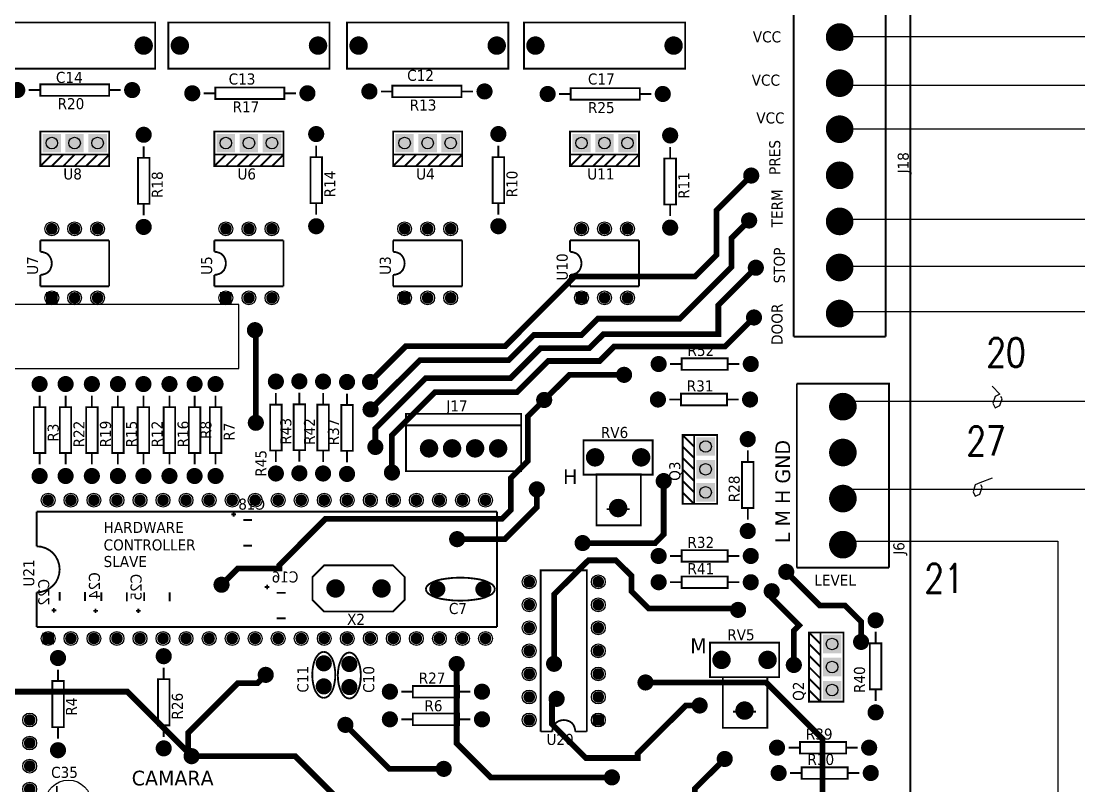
# Model space of a CAD drawing. Header units: millimetres. Extents: x 123.5 to 144.3, y 105.4 to 121.6.
# Drawn here: x 128.783 to 133.376, y 111.465 to 114.784 of the extents above; entities that cross this region are included whole.
import ezdxf
from ezdxf.enums import TextEntityAlignment as Align

# ---------------------------------------------------------------- set-up
doc = ezdxf.new("R2010")
doc.units = ezdxf.units.MM
for name, color, linetype in [('12632256', 7, 'Continuous'), ('DESC', 250, 'Continuous'), ('WIRES', 7, 'Continuous')]:
    doc.layers.add(name, color=color, linetype=linetype)
doc.layers.add('WIRENO', color=7, linetype='Continuous', true_color=0x000000)
doc.styles.get("Standard").update_dxf_attribs({"font": 'tahoma.ttf'})
doc.styles.add('WD', font='romans.shx')

# ---------------------------------------------------------------- blocks, each defined once
blk = doc.blocks.new('EPAD')
at = {"const_width": 0.5}
blk.add_lwpolyline([(-0.25, 0, 1), (0.25, 0, 1)], format="xyb", close=True, dxfattribs=at)
blk = doc.blocks.new('RPAD')
blk.add_trace([(-0.5, -0.5), (-0.5, 0.5), (0.5, -0.5), (0.5, 0.5)])
blk = doc.blocks.new('Tarjeta')
for points, const_width in [([(146.3184, 112.4867), (153.6204, 112.4867), (153.6204, 117.4267), (146.3184, 117.4267), (146.3184, 112.4867)], 0.008), ([(153.1134, 117.0447), (153.5134, 117.0447), (153.5134, 115.4447)], 0.008), ([(153.1134, 115.4447), (153.1134, 117.0447)], 0.008), ([(149.6424, 116.6077), (150.3414, 116.6077), (150.3414, 116.8077), (149.6424, 116.8077), (149.6424, 116.6077)], 0.008), ([(150.3984, 116.6077), (151.0984, 116.6077), (151.0984, 116.8077), (150.3984, 116.8077), (150.3984, 116.6077)], 0.008), ([(151.1744, 116.6077), (151.8744, 116.6077), (151.8744, 116.8077), (151.1744, 116.8077), (151.1744, 116.6077)], 0.008), ([(151.9424, 116.6077), (152.6424, 116.6077), (152.6424, 116.8077), (151.9424, 116.8077), (151.9424, 116.6077)], 0.008), ([(149.8424, 116.5147), (149.7924, 116.5147)], 0.008), ([(149.8424, 116.4897), (150.1414, 116.4897), (150.1414, 116.5397), (149.8424, 116.5397), (149.8424, 116.4897)], 0.008), ([(150.1914, 116.5147), (150.1414, 116.5147)], 0.008), ([(150.6024, 116.4757), (150.9024, 116.4757), (150.9024, 116.5257), (150.6024, 116.5257), (150.6024, 116.4757)], 0.008), ([(151.3714, 116.4837), (151.6714, 116.4837), (151.6714, 116.5337), (151.3714, 116.5337), (151.3714, 116.4837)], 0.008), ([(152.1454, 116.4727), (152.4454, 116.4727), (152.4454, 116.5227), (152.1454, 116.5227), (152.1454, 116.4727)], 0.008), ([(150.6024, 116.5007), (150.5524, 116.5007)], 0.008), ([(150.9524, 116.5007), (150.9024, 116.5007)], 0.008), ([(151.3714, 116.5087), (151.3214, 116.5087)], 0.008), ([(151.7214, 116.5087), (151.6714, 116.5087)], 0.008), ([(152.1454, 116.4977), (152.0954, 116.4977)], 0.008), ([(152.4954, 116.4977), (152.4454, 116.4977)], 0.008), ([(149.8424, 116.2347), (150.1414, 116.2347), (150.1414, 116.3347), (149.8424, 116.3347), (149.8424, 116.2347)], 0.008), ([(150.5984, 116.2347), (150.8984, 116.2347), (150.8984, 116.3347), (150.5984, 116.3347), (150.5984, 116.2347)], 0.008), ([(151.3744, 116.2347), (151.6744, 116.2347), (151.6744, 116.3347), (151.3744, 116.3347), (151.3744, 116.2347)], 0.008), ([(152.1424, 116.2347), (152.4424, 116.2347), (152.4424, 116.3347), (152.1424, 116.3347), (152.1424, 116.2347)], 0.008), ([(150.2914, 116.2707), (150.2914, 116.2207)], 0.008), ([(151.0404, 116.2737), (151.0404, 116.2237)], 0.008), ([(151.8314, 116.2737), (151.8314, 116.2237)], 0.008), ([(152.5774, 116.2677), (152.5774, 116.2177)], 0.008), ([(150.1414, 116.2347), (150.1414, 116.1847), (149.8424, 116.1847), (149.8424, 116.2347)], 0.008), ([(149.8924, 116.2347), (149.8424, 116.1847)], 0.008), ([(149.9424, 116.2347), (149.8924, 116.1847)], 0.008), ([(149.9914, 116.2347), (149.9424, 116.1847)], 0.008), ([(150.0414, 116.2347), (149.9914, 116.1847)], 0.008), ([(150.0914, 116.2347), (150.0414, 116.1847)], 0.008), ([(150.1414, 116.2347), (150.0914, 116.1847)], 0.008), ([(150.2664, 116.0207), (150.3164, 116.0207), (150.3164, 116.2207), (150.2664, 116.2207), (150.2664, 116.0207)], 0.008), ([(150.8984, 116.2347), (150.8984, 116.1847), (150.5984, 116.1847), (150.5984, 116.2347)], 0.008), ([(150.6484, 116.2347), (150.5984, 116.1847)], 0.008), ([(150.6984, 116.2347), (150.6484, 116.1847)], 0.008), ([(150.7484, 116.2347), (150.6984, 116.1847)], 0.008), ([(150.7984, 116.2347), (150.7484, 116.1847)], 0.008), ([(150.8484, 116.2347), (150.7984, 116.1847)], 0.008), ([(150.8984, 116.2347), (150.8484, 116.1847)], 0.008), ([(151.0154, 116.0237), (151.0654, 116.0237), (151.0654, 116.2237), (151.0154, 116.2237), (151.0154, 116.0237)], 0.008), ([(151.6744, 116.2347), (151.6744, 116.1847), (151.3744, 116.1847), (151.3744, 116.2347)], 0.008), ([(151.4244, 116.2347), (151.3744, 116.1847)], 0.008), ([(151.4744, 116.2347), (151.4244, 116.1847)], 0.008), ([(151.5244, 116.2347), (151.4744, 116.1847)], 0.008), ([(151.5744, 116.2347), (151.5244, 116.1847)], 0.008), ([(151.6244, 116.2347), (151.5744, 116.1847)], 0.008), ([(151.6744, 116.2347), (151.6244, 116.1847)], 0.008), ([(151.8064, 116.0237), (151.8564, 116.0237), (151.8564, 116.2237), (151.8064, 116.2237), (151.8064, 116.0237)], 0.008), ([(152.4424, 116.2347), (152.4424, 116.1847), (152.1424, 116.1847), (152.1424, 116.2347)], 0.008), ([(152.1924, 116.2347), (152.1424, 116.1847)], 0.008), ([(152.2424, 116.2347), (152.1924, 116.1847)], 0.008), ([(152.2924, 116.2347), (152.2424, 116.1847)], 0.008), ([(152.3424, 116.2347), (152.2924, 116.1847)], 0.008), ([(152.3924, 116.2347), (152.3424, 116.1847)], 0.008), ([(152.4424, 116.2347), (152.3924, 116.1847)], 0.008), ([(152.5524, 116.0177), (152.6024, 116.0177), (152.6024, 116.2177), (152.5524, 116.2177), (152.5524, 116.0177)], 0.008), ([(151.2744, 115.2477), (151.4304, 115.4037), (151.8614, 115.4037), (152.1624, 115.7057), (152.6854, 115.7057), (152.7784, 115.7987), (152.7784, 115.9927), (152.9294, 116.1437)], 0.025), ([(150.2914, 116.0207), (150.2914, 115.9707)], 0.008), ([(151.0404, 116.0237), (151.0404, 115.9737)], 0.008), ([(151.8314, 116.0237), (151.8314, 115.9737)], 0.008), ([(152.5774, 116.0177), (152.5774, 115.9677)], 0.008), ([(151.2764, 115.1287), (151.4914, 115.3427), (151.8764, 115.3427), (151.9854, 115.4517), (152.1924, 115.4517), (152.2634, 115.5227), (152.6194, 115.5227), (152.8434, 115.7467), (152.8434, 115.8717), (152.9204, 115.9487)], 0.025), ([(149.8424, 115.8127), (149.8424, 115.8627)], 0.008), ([(149.8424, 115.8627), (150.1414, 115.8627)], 0.008), ([(150.1414, 115.6627), (150.1414, 115.8627)], 0.008), ([(150.5984, 115.8127), (150.5984, 115.8627)], 0.008), ([(150.5984, 115.8627), (150.8984, 115.8627)], 0.008), ([(150.8984, 115.6627), (150.8984, 115.8627)], 0.008), ([(151.3744, 115.8127), (151.3744, 115.8627)], 0.008), ([(151.3744, 115.8627), (151.6744, 115.8627)], 0.008), ([(151.6744, 115.6627), (151.6744, 115.8627)], 0.008), ([(152.1424, 115.8127), (152.1424, 115.8627)], 0.008), ([(152.1424, 115.8627), (152.4424, 115.8627)], 0.008), ([(152.4424, 115.6627), (152.4424, 115.8627)], 0.008), ([(149.8924, 115.7627), (149.8914, 115.7727), (149.8884, 115.7827), (149.8844, 115.7907), (149.8784, 115.7987), (149.8714, 115.8047), (149.8624, 115.8087), (149.8524, 115.8117), (149.8424, 115.8127)], 0.008), ([(150.6484, 115.7627), (150.6474, 115.7727), (150.6444, 115.7827), (150.6404, 115.7907), (150.6344, 115.7987), (150.6274, 115.8047), (150.6184, 115.8087), (150.6084, 115.8117), (150.5984, 115.8127)], 0.008), ([(151.4244, 115.7627), (151.4234, 115.7727), (151.4204, 115.7827), (151.4164, 115.7907), (151.4104, 115.7987), (151.4034, 115.8047), (151.3944, 115.8087), (151.3844, 115.8117), (151.3744, 115.8127)], 0.008), ([(152.1924, 115.7627), (152.1914, 115.7727), (152.1884, 115.7827), (152.1844, 115.7907), (152.1784, 115.7987), (152.1714, 115.8047), (152.1624, 115.8087), (152.1524, 115.8117), (152.1424, 115.8127)], 0.008), ([(149.8924, 115.7627), (149.8914, 115.7527), (149.8884, 115.7427), (149.8844, 115.7337), (149.8784, 115.7267), (149.8714, 115.7207), (149.8624, 115.7167), (149.8524, 115.7137), (149.8424, 115.7127)], 0.008), ([(150.6484, 115.7627), (150.6474, 115.7527), (150.6444, 115.7427), (150.6404, 115.7337), (150.6344, 115.7267), (150.6274, 115.7207), (150.6184, 115.7167), (150.6084, 115.7137), (150.5984, 115.7127)], 0.008), ([(151.2974, 114.9657), (151.2974, 115.0457), (151.5164, 115.2647), (151.8844, 115.2647), (152.0144, 115.3947), (152.2264, 115.3947), (152.2884, 115.4557), (152.7864, 115.4557), (152.7864, 115.5807), (152.9494, 115.7437)], 0.025), ([(151.4244, 115.7627), (151.4234, 115.7527), (151.4204, 115.7427), (151.4164, 115.7337), (151.4104, 115.7267), (151.4034, 115.7207), (151.3944, 115.7167), (151.3844, 115.7137), (151.3744, 115.7127)], 0.008), ([(152.1924, 115.7627), (152.1914, 115.7527), (152.1884, 115.7427), (152.1844, 115.7337), (152.1784, 115.7267), (152.1714, 115.7207), (152.1624, 115.7167), (152.1524, 115.7137), (152.1424, 115.7127)], 0.008), ([(149.8424, 115.6627), (149.8424, 115.7127)], 0.008), ([(150.5984, 115.6627), (150.5984, 115.7127)], 0.008), ([(151.3744, 115.6627), (151.3744, 115.7127)], 0.008), ([(152.1424, 115.6627), (152.1424, 115.7127)], 0.008), ([(149.8424, 115.6627), (150.1414, 115.6627)], 0.008), ([(150.5984, 115.6627), (150.8984, 115.6627)], 0.008), ([(151.3744, 115.6627), (151.6744, 115.6627)], 0.008), ([(152.1424, 115.6627), (152.4424, 115.6627)], 0.008), ([(151.3694, 114.8547), (151.3694, 115.0167), (151.5564, 115.2037), (151.9124, 115.2037), (152.0474, 115.3387), (152.2714, 115.3387), (152.3344, 115.4017), (152.8154, 115.4017), (152.9414, 115.5277)], 0.025), ([(150.7784, 115.0707), (150.7784, 115.4687), (150.7744, 115.4727)], 0.025), ([(153.1134, 115.4447), (153.5134, 115.4447)], 0.008), ([(152.5774, 115.3257), (152.6274, 115.3257)], 0.008), ([(152.6274, 115.3007), (152.8274, 115.3007), (152.8274, 115.3507), (152.6274, 115.3507), (152.6274, 115.3007)], 0.008), ([(152.8274, 115.3257), (152.8774, 115.3257)], 0.008), ([(152.3774, 115.2787), (152.1404, 115.2787), (152.0304, 115.1697)], 0.025), ([(153.1274, 115.2407), (153.5274, 115.2407), (153.5274, 114.4417)], 0.008), ([(153.1274, 114.4417), (153.1274, 115.2407)], 0.008), ([(149.8394, 115.1887), (149.8394, 115.1387)], 0.008), ([(149.9524, 115.1887), (149.9524, 115.1387)], 0.008), ([(150.0664, 115.1887), (150.0664, 115.1387)], 0.008), ([(150.1794, 115.1887), (150.1794, 115.1387)], 0.008), ([(150.2904, 115.1887), (150.2904, 115.1387)], 0.008), ([(150.4034, 115.1887), (150.4034, 115.1387)], 0.008), ([(150.5124, 115.1387), (150.5124, 115.1887)], 0.008), ([(150.6034, 115.1387), (150.6034, 115.1887)], 0.008), ([(150.8654, 115.1497), (150.8654, 115.1997)], 0.008), ([(150.9674, 115.1507), (150.9674, 115.2007)], 0.008), ([(151.0704, 115.1497), (151.0704, 115.1997)], 0.008), ([(151.1744, 115.1477), (151.1744, 115.1977)], 0.008), ([(152.6244, 115.1467), (152.8244, 115.1467), (152.8244, 115.1967), (152.6244, 115.1967), (152.6244, 115.1467)], 0.008), ([(149.8144, 114.9397), (149.8644, 114.9397), (149.8644, 115.1387), (149.8144, 115.1387), (149.8144, 114.9397)], 0.008), ([(149.9274, 114.9397), (149.9764, 114.9397), (149.9764, 115.1387), (149.9274, 115.1387), (149.9274, 114.9397)], 0.008), ([(150.0414, 114.9397), (150.0914, 114.9397), (150.0914, 115.1387), (150.0414, 115.1387), (150.0414, 114.9397)], 0.008), ([(150.1544, 114.9397), (150.2044, 114.9397), (150.2044, 115.1387), (150.1544, 115.1387), (150.1544, 114.9397)], 0.008), ([(150.2654, 114.9397), (150.3154, 114.9397), (150.3154, 115.1387), (150.2654, 115.1387), (150.2654, 114.9397)], 0.008), ([(150.3784, 114.9397), (150.4284, 114.9397), (150.4284, 115.1387), (150.3784, 115.1387), (150.3784, 114.9397)], 0.008), ([(150.4874, 114.9397), (150.5374, 114.9397), (150.5374, 115.1387), (150.4874, 115.1387), (150.4874, 114.9397)], 0.008), ([(150.5784, 114.9397), (150.6284, 114.9397), (150.6284, 115.1387), (150.5784, 115.1387), (150.5784, 114.9397)], 0.008), ([(152.0304, 115.1697), (151.9594, 115.0987), (151.9594, 114.9047), (151.8854, 114.8307), (151.8854, 114.6917), (151.8474, 114.6537), (151.0804, 114.6537), (150.8804, 114.4527), (150.8804, 114.4387), (150.7004, 114.4387), (150.6294, 114.3677)], 0.025), ([(150.8404, 114.9507), (150.8904, 114.9507), (150.8904, 115.1497), (150.8404, 115.1497), (150.8404, 114.9507)], 0.008), ([(150.9424, 114.9517), (150.9924, 114.9517), (150.9924, 115.1507), (150.9424, 115.1507), (150.9424, 114.9517)], 0.008), ([(151.0454, 114.9507), (151.0954, 114.9507), (151.0954, 115.1497), (151.0454, 115.1497), (151.0454, 114.9507)], 0.008), ([(151.1494, 114.9487), (151.1994, 114.9487), (151.1994, 115.1477), (151.1494, 115.1477), (151.1494, 114.9487)], 0.008), ([(152.5744, 115.1717), (152.6244, 115.1717)], 0.008), ([(152.8244, 115.1717), (152.8744, 115.1717)], 0.008), ([(151.4304, 114.8607), (151.9304, 114.8607), (151.9304, 115.1097), (151.4304, 115.1097), (151.4304, 114.8607)], 0.008), ([(151.4304, 115.0597), (151.9304, 115.0597)], 0.008), ([(152.6814, 114.7187), (152.7814, 114.7187), (152.7814, 115.0177), (152.6814, 115.0177), (152.6814, 114.7187), (152.6314, 114.7187), (152.6314, 115.0177), (152.6814, 115.0177)], 0.008), ([(152.6814, 114.9677), (152.6314, 115.0177)], 0.008), ([(150.8654, 114.9007), (150.8654, 114.9507)], 0.008), ([(150.9674, 114.9017), (150.9674, 114.9517)], 0.008), ([(151.0704, 114.9007), (151.0704, 114.9507)], 0.008), ([(152.2014, 114.8457), (152.5014, 114.8457), (152.5014, 114.9947), (152.2014, 114.9947), (152.2014, 114.8457)], 0.008), ([(152.6814, 114.9187), (152.6314, 114.9677)], 0.008), ([(152.9144, 114.9007), (152.9144, 114.9507)], 0.008), ([(149.8394, 114.9397), (149.8394, 114.8897)], 0.008), ([(149.9524, 114.9397), (149.9524, 114.8897)], 0.008), ([(150.0664, 114.9397), (150.0664, 114.8897)], 0.008), ([(150.1794, 114.9397), (150.1794, 114.8897)], 0.008), ([(150.2904, 114.9397), (150.2904, 114.8897)], 0.008), ([(150.4034, 114.9397), (150.4034, 114.8897)], 0.008), ([(150.5124, 114.8897), (150.5124, 114.9397)], 0.008), ([(150.6034, 114.8897), (150.6034, 114.9397)], 0.008), ([(151.1744, 114.8987), (151.1744, 114.9487)], 0.008), ([(152.6814, 114.8687), (152.6314, 114.9187)], 0.008), ([(152.6814, 114.8187), (152.6314, 114.8687)], 0.008), ([(152.8894, 114.7007), (152.9394, 114.7007), (152.9394, 114.9007), (152.8894, 114.9007), (152.8894, 114.7007)], 0.008), ([(152.1974, 114.5487), (152.5124, 114.5487), (152.5494, 114.5867), (152.5494, 114.8177)], 0.025), ([(152.2574, 114.6257), (152.4504, 114.6257), (152.4504, 114.8467), (152.2574, 114.8467), (152.2574, 114.6257)], 0.008), ([(152.6814, 114.7687), (152.6314, 114.8187)], 0.008), ([(151.6524, 114.5657), (151.8594, 114.5657), (151.9984, 114.7047), (151.9984, 114.7817)], 0.025), ([(152.6814, 114.7187), (152.6314, 114.7687)], 0.008), ([(149.8264, 114.5347), (149.8264, 114.6847)], 0.008), ([(149.8264, 114.6847), (151.8254, 114.6847)], 0.008), ([(150.6924, 114.6737), (150.6724, 114.6737)], 0.008), ([(150.6824, 114.6637), (150.6824, 114.6837)], 0.008), ([(151.8254, 114.6847), (151.8254, 114.1847)], 0.008), ([(152.4014, 114.6957), (152.3014, 114.6957)], 0.008), ([(152.9144, 114.6507), (152.9144, 114.7007)], 0.008), ([(150.7624, 114.6487), (150.7244, 114.6487)], 0.008), ([(150.7624, 114.5377), (150.7234, 114.5377)], 0.008), ([(149.9264, 114.4347), (149.9244, 114.4547), (149.9184, 114.4737), (149.9094, 114.4907), (149.8974, 114.5057), (149.8824, 114.5177), (149.8654, 114.5267), (149.8464, 114.5327), (149.8264, 114.5347)], 0.008), ([(152.5774, 114.4927), (152.6274, 114.4927)], 0.008), ([(152.6274, 114.4677), (152.8274, 114.4677), (152.8274, 114.5177), (152.6274, 114.5177), (152.6274, 114.4677)], 0.008), ([(152.8274, 114.4927), (152.8774, 114.4927)], 0.008), ([(151.3744, 114.2517), (151.0744, 114.2517), (151.0244, 114.3017), (151.0244, 114.4017), (151.0744, 114.4517), (151.3744, 114.4517), (151.4244, 114.4017), (151.4244, 114.3017), (151.3744, 114.2517)], 0.008), ([(152.0734, 114.0247), (152.0734, 114.3257), (152.2224, 114.4737), (152.3414, 114.4737), (152.4094, 114.4067), (152.4094, 114.3397), (152.4844, 114.2647), (152.8664, 114.2647), (152.8724, 114.2587)], 0.025), ([(149.9264, 114.4347), (149.9244, 114.4137), (149.9184, 114.3947), (149.9094, 114.3777), (149.8974, 114.3637), (149.8824, 114.3517), (149.8654, 114.3427), (149.8464, 114.3367), (149.8264, 114.3347)], 0.008), ([(151.5164, 114.3487), (151.5194, 114.3587), (151.5284, 114.3687), (151.5414, 114.3767), (151.5594, 114.3847), (151.5814, 114.3907), (151.6074, 114.3947), (151.6354, 114.3977), (151.6664, 114.3987)], 0.008), ([(151.8164, 114.3487), (151.8134, 114.3587), (151.8054, 114.3687), (151.7914, 114.3767), (151.7734, 114.3847), (151.7514, 114.3907), (151.7254, 114.3947), (151.6974, 114.3977), (151.6664, 114.3987)], 0.008), ([(152.2154, 113.7307), (152.2154, 114.4307), (152.0154, 114.4307), (152.0154, 113.7307)], 0.008), ([(152.6274, 114.3537), (152.8274, 114.3537), (152.8274, 114.4037), (152.6274, 114.4037), (152.6274, 114.3537)], 0.008), ([(153.0814, 114.4237), (153.2274, 114.2777), (153.3364, 114.2777), (153.4064, 114.2077), (153.4064, 114.1197)], 0.025), ([(153.1274, 114.4417), (153.5274, 114.4417)], 0.008), ([(150.8374, 114.3577), (150.8174, 114.3577)], 0.008), ([(150.8274, 114.3477), (150.8274, 114.3677)], 0.008), ([(152.5774, 114.3787), (152.6274, 114.3787)], 0.008), ([(152.8274, 114.3787), (152.8774, 114.3787)], 0.008), ([(149.8264, 114.1847), (149.8264, 114.3347)], 0.008), ([(149.9264, 114.3367), (149.9264, 114.2987)], 0.008), ([(150.0364, 114.3367), (150.0364, 114.2977)], 0.008), ([(150.1074, 114.3347), (150.1074, 114.2967)], 0.008), ([(150.2184, 114.3347), (150.2184, 114.2957)], 0.008), ([(150.2934, 114.3347), (150.2934, 114.2967)], 0.008), ([(150.4044, 114.3347), (150.4044, 114.2957)], 0.008), ([(150.9074, 114.3327), (150.8694, 114.3327)], 0.008), ([(151.5164, 114.3487), (151.5194, 114.3387), (151.5284, 114.3287), (151.5414, 114.3207), (151.5594, 114.3127), (151.5814, 114.3067), (151.6074, 114.3027), (151.6354, 114.2997), (151.6664, 114.2987)], 0.008), ([(151.8164, 114.3487), (151.8134, 114.3387), (151.8054, 114.3287), (151.7914, 114.3207), (151.7734, 114.3127), (151.7514, 114.3067), (151.7254, 114.3027), (151.6974, 114.2997), (151.6664, 114.2987)], 0.008), ([(153.0184, 114.3397), (153.0184, 114.3107), (153.1374, 114.1917), (153.1144, 114.1687), (153.1144, 114.0197)], 0.025), ([(149.9014, 114.2667), (149.9014, 114.2467)], 0.008), ([(150.0824, 114.2647), (150.0824, 114.2447)], 0.008), ([(150.2684, 114.2647), (150.2684, 114.2447)], 0.008), ([(149.9114, 114.2567), (149.8914, 114.2567)], 0.008), ([(150.0924, 114.2547), (150.0724, 114.2547)], 0.008), ([(150.2784, 114.2547), (150.2584, 114.2547)], 0.008), ([(150.9074, 114.2217), (150.8684, 114.2217)], 0.008), ([(149.8264, 114.1847), (151.8254, 114.1847)], 0.008), ([(153.2304, 113.8607), (153.3304, 113.8607), (153.3304, 114.1607), (153.2304, 114.1607), (153.2304, 113.8607), (153.1804, 113.8607), (153.1804, 114.1607), (153.2304, 114.1607)], 0.008), ([(153.2304, 114.1107), (153.1804, 114.1607)], 0.008), ([(153.4694, 114.1137), (153.4694, 114.1637)], 0.008), ([(151.0734, 114.0767), (151.0634, 114.0747), (151.0534, 114.0687), (151.0454, 114.0597), (151.0374, 114.0477), (151.0314, 114.0327), (151.0274, 114.0157), (151.0244, 113.9967), (151.0234, 113.9767)], 0.008), ([(151.0734, 114.0767), (151.0834, 114.0747), (151.0934, 114.0687), (151.1014, 114.0597), (151.1094, 114.0477), (151.1154, 114.0327), (151.1194, 114.0157), (151.1224, 113.9967), (151.1234, 113.9767)], 0.008), ([(152.7504, 113.9667), (153.0504, 113.9667), (153.0504, 114.1167), (152.7504, 114.1167), (152.7504, 113.9667)], 0.008), ([(153.2304, 114.0607), (153.1804, 114.1107)], 0.008), ([(153.4444, 113.9137), (153.4944, 113.9137), (153.4944, 114.1137), (153.4444, 114.1137), (153.4444, 113.9137)], 0.008), ([(151.1844, 114.0737), (151.1744, 114.0717), (151.1644, 114.0657), (151.1564, 114.0567), (151.1494, 114.0447), (151.1434, 114.0297), (151.1384, 114.0127), (151.1354, 113.9937), (151.1344, 113.9737)], 0.008), ([(151.1844, 114.0737), (151.1944, 114.0717), (151.2044, 114.0657), (151.2124, 114.0567), (151.2194, 114.0447), (151.2254, 114.0297), (151.2304, 114.0127), (151.2334, 113.9937), (151.2344, 113.9737)], 0.008), ([(151.6504, 114.0237), (151.6504, 113.6797), (151.7984, 113.5317), (152.3244, 113.5317)], 0.025), ([(153.2304, 114.0107), (153.1804, 114.0607)], 0.008), ([(149.9194, 113.9997), (149.9194, 113.9497)], 0.008), ([(150.3784, 114.0077), (150.3784, 113.9577)], 0.008), ([(150.4844, 113.6397), (150.4844, 113.7247), (150.7004, 113.9407), (150.7854, 113.9407), (150.8214, 113.9767)], 0.025), ([(153.2304, 113.9607), (153.1804, 114.0107)], 0.008), ([(149.8944, 113.7497), (149.9444, 113.7497), (149.9444, 113.9497), (149.8944, 113.9497), (149.8944, 113.7497)], 0.008), ([(150.3534, 113.7577), (150.4034, 113.7577), (150.4034, 113.9577), (150.3534, 113.9577), (150.3534, 113.7577)], 0.008), ([(151.0734, 113.8767), (151.0634, 113.8787), (151.0534, 113.8847), (151.0454, 113.8937), (151.0374, 113.9057), (151.0314, 113.9207), (151.0274, 113.9377), (151.0244, 113.9567), (151.0234, 113.9767)], 0.008), ([(151.0734, 113.8767), (151.0834, 113.8787), (151.0934, 113.8847), (151.1014, 113.8937), (151.1094, 113.9057), (151.1154, 113.9207), (151.1194, 113.9377), (151.1224, 113.9567), (151.1234, 113.9767)], 0.008), ([(151.1844, 113.8737), (151.1744, 113.8757), (151.1644, 113.8817), (151.1564, 113.8907), (151.1494, 113.9027), (151.1434, 113.9177), (151.1384, 113.9347), (151.1354, 113.9537), (151.1344, 113.9737)], 0.008), ([(151.1844, 113.8737), (151.1944, 113.8757), (151.2044, 113.8817), (151.2124, 113.8907), (151.2194, 113.9027), (151.2254, 113.9177), (151.2304, 113.9347), (151.2334, 113.9537), (151.2344, 113.9737)], 0.008), ([(152.4704, 113.9437), (152.9944, 113.9437), (153.1174, 113.8207), (153.2394, 113.6987), (153.2394, 113.4597)], 0.025), ([(152.8064, 113.7467), (152.9994, 113.7467), (152.9994, 113.9667), (152.8064, 113.9667), (152.8064, 113.7467)], 0.008), ([(153.2304, 113.9107), (153.1804, 113.9607)], 0.008), ([(148.9934, 113.5127), (149.3274, 113.5127), (149.3924, 113.5777), (149.3924, 113.7687), (149.5274, 113.9037), (150.2204, 113.9037), (150.4844, 113.6397), (150.4994, 113.6237)], 0.025), ([(151.4104, 113.9037), (151.4604, 113.9037)], 0.008), ([(151.4604, 113.8787), (151.6604, 113.8787), (151.6604, 113.9287), (151.4604, 113.9287), (151.4604, 113.8787)], 0.008), ([(151.6604, 113.9037), (151.7104, 113.9037)], 0.008), ([(153.2304, 113.8607), (153.1804, 113.9107)], 0.008), ([(153.4694, 113.8637), (153.4694, 113.9137)], 0.008), ([(152.7054, 113.8437), (152.6454, 113.8437), (152.4364, 113.6357), (152.4364, 113.6157), (152.2114, 113.6157), (152.0644, 113.7627), (152.0644, 113.8527), (152.0844, 113.8727)], 0.025), ([(151.4604, 113.7587), (151.6604, 113.7587), (151.6604, 113.8087), (151.4604, 113.8087), (151.4604, 113.7587)], 0.008), ([(152.9504, 113.8167), (152.8504, 113.8167)], 0.008), ([(150.3784, 113.7577), (150.3784, 113.7077)], 0.008), ([(151.5944, 113.5687), (151.3584, 113.5687), (151.1674, 113.7597)], 0.025), ([(151.4104, 113.7837), (151.4604, 113.7837)], 0.008), ([(151.6604, 113.7837), (151.7104, 113.7837)], 0.008), ([(152.1154, 113.7807), (152.1054, 113.7797), (152.0954, 113.7767), (152.0874, 113.7727), (152.0794, 113.7667), (152.0734, 113.7597), (152.0694, 113.7507), (152.0664, 113.7407), (152.0654, 113.7307)], 0.008), ([(152.1154, 113.7807), (152.1254, 113.7797), (152.1354, 113.7767), (152.1444, 113.7727), (152.1514, 113.7667), (152.1574, 113.7597), (152.1614, 113.7507), (152.1644, 113.7407), (152.1654, 113.7307)], 0.008), ([(149.9194, 113.7497), (149.9194, 113.6997)], 0.008), ([(152.0654, 113.7307), (152.0154, 113.7307)], 0.008), ([(152.2154, 113.7307), (152.1654, 113.7307)], 0.008), ([(153.1414, 113.6357), (153.3414, 113.6357), (153.3414, 113.6857), (153.1414, 113.6857), (153.1414, 113.6357)], 0.008), ([(150.4994, 113.6237), (150.9494, 113.6237), (151.1814, 113.3917)], 0.025), ([(152.6844, 113.4057), (152.6844, 113.4827), (152.8144, 113.6117)], 0.025), ([(153.0914, 113.6607), (153.1414, 113.6607)], 0.008), ([(153.3414, 113.6607), (153.3914, 113.6607)], 0.008), ([(153.1484, 113.5257), (153.3484, 113.5257), (153.3484, 113.5757), (153.1484, 113.5757), (153.1484, 113.5257)], 0.008), ([(153.0984, 113.5507), (153.1484, 113.5507)], 0.008), ([(153.3484, 113.5507), (153.3984, 113.5507)], 0.008), ([(149.9144, 113.4947), (149.9144, 113.4447)], 0.008)]:
    blk.add_lwpolyline(points, dxfattribs=dict(const_width=const_width))
blk.add_lwpolyline([(149.1494, 115.3057), (150.7044, 115.3057), (150.7044, 115.5837), (149.1494, 115.5837), (149.1494, 115.3057)])
for centre, radius in [((153.3134, 116.7447), 0.03), ((150.2914, 116.7077), 0.025), ((150.4484, 116.7077), 0.025), ((151.0484, 116.7077), 0.025), ((151.2244, 116.7077), 0.025), ((151.8244, 116.7077), 0.025), ((151.9924, 116.7077), 0.025), ((152.5924, 116.7077), 0.025), ((153.3134, 116.5447), 0.03), ((149.7424, 116.5147), 0.025), ((150.2414, 116.5147), 0.025), ((150.5024, 116.5007), 0.025), ((151.0024, 116.5007), 0.025), ((151.2714, 116.5087), 0.025), ((151.7714, 116.5087), 0.025), ((152.0454, 116.4977), 0.025), ((152.5454, 116.4977), 0.025), ((150.2914, 116.3207), 0.025), ((151.0404, 116.3237), 0.025), ((151.8314, 116.3237), 0.025), ((152.5774, 116.3177), 0.025), ((153.3134, 116.3447), 0.03), ((149.8924, 116.2847), 0.025), ((149.9914, 116.2847), 0.025), ((150.0914, 116.2847), 0.025), ((150.6484, 116.2847), 0.025), ((150.7484, 116.2847), 0.025), ((150.8484, 116.2847), 0.025), ((151.4244, 116.2847), 0.025), ((151.5244, 116.2847), 0.025), ((151.6244, 116.2847), 0.025), ((152.1924, 116.2847), 0.025), ((152.2924, 116.2847), 0.025), ((152.3924, 116.2847), 0.025), ((152.9294, 116.1437), 0.025), ((153.3134, 116.1447), 0.03), ((152.9204, 115.9487), 0.025), ((153.3134, 115.9447), 0.03), ((149.8924, 115.9127), 0.03), ((149.9914, 115.9127), 0.03), ((150.0914, 115.9127), 0.03), ((150.2914, 115.9207), 0.025), ((150.6484, 115.9127), 0.03), ((150.7484, 115.9127), 0.03), ((150.8484, 115.9127), 0.03), ((151.0404, 115.9237), 0.025), ((151.4244, 115.9127), 0.03), ((151.5244, 115.9127), 0.03), ((151.6244, 115.9127), 0.03), ((151.8314, 115.9237), 0.025), ((152.1924, 115.9127), 0.03), ((152.2924, 115.9127), 0.03), ((152.3924, 115.9127), 0.03), ((152.5774, 115.9177), 0.025), ((152.9494, 115.7437), 0.025), ((153.3134, 115.7447), 0.03), ((149.8924, 115.6127), 0.03), ((149.9914, 115.6127), 0.03), ((150.0914, 115.6127), 0.03), ((150.6484, 115.6127), 0.03), ((150.7484, 115.6127), 0.03), ((150.8484, 115.6127), 0.03), ((151.4244, 115.6127), 0.03), ((151.5244, 115.6127), 0.03), ((151.6244, 115.6127), 0.03), ((152.1924, 115.6127), 0.03), ((152.2924, 115.6127), 0.03), ((152.3924, 115.6127), 0.03), ((152.9414, 115.5277), 0.025), ((153.3134, 115.5447), 0.03), ((150.7744, 115.4727), 0.025), ((152.5274, 115.3257), 0.025), ((152.9274, 115.3257), 0.025), ((150.8654, 115.2497), 0.025), ((150.9674, 115.2507), 0.025), ((151.0704, 115.2497), 0.025), ((152.3774, 115.2787), 0.025), ((149.8394, 115.2387), 0.025), ((149.9524, 115.2387), 0.025), ((150.0664, 115.2387), 0.025), ((150.1794, 115.2387), 0.025), ((150.2904, 115.2387), 0.025), ((150.4034, 115.2387), 0.025), ((150.5124, 115.2387), 0.025), ((150.6034, 115.2387), 0.025), ((151.1744, 115.2477), 0.025), ((151.2744, 115.2477), 0.025), ((152.0304, 115.1697), 0.025), ((152.5244, 115.1717), 0.025), ((152.9244, 115.1717), 0.025), ((151.2764, 115.1287), 0.025), ((153.3274, 115.1407), 0.03), ((150.7784, 115.0707), 0.025), ((152.9144, 114.9997), 0.025), ((151.2974, 114.9657), 0.025), ((151.5304, 114.9597), 0.01), ((151.6304, 114.9597), 0.01), ((151.7304, 114.9597), 0.01), ((151.8304, 114.9597), 0.01), ((152.7314, 114.9677), 0.025), ((153.3274, 114.9417), 0.03), ((152.2514, 114.9207), 0.025), ((152.4514, 114.9207), 0.025), ((149.8394, 114.8397), 0.025), ((149.9524, 114.8397), 0.025), ((150.0664, 114.8397), 0.025), ((150.1794, 114.8397), 0.025), ((150.2904, 114.8397), 0.025), ((150.4034, 114.8397), 0.025), ((150.5124, 114.8397), 0.025), ((150.6034, 114.8397), 0.025), ((150.8654, 114.8507), 0.025), ((150.9674, 114.8517), 0.025), ((151.0704, 114.8507), 0.025), ((151.1744, 114.8487), 0.025), ((151.3694, 114.8547), 0.025), ((152.7314, 114.8687), 0.025), ((152.5494, 114.8177), 0.025), ((151.9984, 114.7817), 0.025), ((152.7314, 114.7687), 0.025), ((153.3274, 114.7417), 0.03), ((149.8764, 114.7347), 0.03), ((149.9754, 114.7347), 0.03), ((150.0754, 114.7347), 0.03), ((150.1754, 114.7347), 0.03), ((150.2754, 114.7347), 0.03), ((150.3754, 114.7347), 0.03), ((150.4754, 114.7347), 0.03), ((150.5754, 114.7347), 0.03), ((150.6754, 114.7347), 0.03), ((150.7754, 114.7347), 0.03), ((150.8754, 114.7347), 0.03), ((150.9754, 114.7347), 0.03), ((151.0754, 114.7347), 0.03), ((151.1754, 114.7347), 0.03), ((151.2754, 114.7347), 0.03), ((151.3754, 114.7347), 0.03), ((151.4754, 114.7347), 0.03), ((151.5754, 114.7347), 0.03), ((151.6754, 114.7347), 0.03), ((151.7754, 114.7347), 0.03), ((152.3514, 114.7007), 0.025), ((151.6524, 114.5657), 0.025), ((152.9144, 114.6007), 0.025), ((152.1974, 114.5487), 0.025), ((153.3274, 114.5417), 0.03), ((152.5274, 114.4927), 0.025), ((152.9274, 114.4927), 0.025), ((153.0814, 114.4237), 0.025), ((151.9654, 114.3807), 0.03), ((152.2654, 114.3807), 0.03), ((152.5274, 114.3787), 0.025), ((152.9274, 114.3787), 0.025), ((150.6294, 114.3677), 0.025), ((151.1244, 114.3517), 0.025), ((151.3244, 114.3517), 0.025), ((151.5664, 114.3487), 0.025), ((151.7664, 114.3487), 0.025), ((153.0184, 114.3397), 0.025), ((151.9654, 114.2807), 0.03), ((152.2654, 114.2807), 0.03), ((152.8724, 114.2587), 0.025), ((153.4694, 114.2137), 0.025), ((151.9654, 114.1807), 0.03), ((152.2654, 114.1807), 0.03), ((149.8764, 114.1347), 0.03), ((149.9754, 114.1347), 0.03), ((150.0754, 114.1347), 0.03), ((150.1754, 114.1347), 0.03), ((150.2754, 114.1347), 0.03), ((150.3754, 114.1347), 0.03), ((150.4754, 114.1347), 0.03), ((150.5754, 114.1347), 0.03), ((150.6754, 114.1347), 0.03), ((150.7754, 114.1347), 0.03), ((150.8754, 114.1347), 0.03), ((150.9754, 114.1347), 0.03), ((151.0754, 114.1347), 0.03), ((151.1754, 114.1347), 0.03), ((151.2754, 114.1347), 0.03), ((151.3754, 114.1347), 0.03), ((151.4754, 114.1347), 0.03), ((151.5754, 114.1347), 0.03), ((151.6754, 114.1347), 0.03), ((151.7754, 114.1347), 0.03), ((153.2804, 114.1107), 0.025), ((153.4064, 114.1197), 0.025), ((150.3784, 114.0577), 0.025), ((151.9654, 114.0807), 0.03), ((152.2654, 114.0807), 0.03), ((149.9194, 114.0497), 0.025), ((151.0734, 114.0267), 0.025), ((151.1844, 114.0237), 0.025), ((151.6504, 114.0237), 0.025), ((152.0734, 114.0247), 0.025), ((152.8004, 114.0417), 0.025), ((153.0004, 114.0417), 0.025), ((153.1144, 114.0197), 0.025), ((153.2804, 114.0107), 0.025), ((150.8214, 113.9767), 0.025), ((151.9654, 113.9807), 0.03), ((152.2654, 113.9807), 0.03), ((151.0734, 113.9267), 0.025), ((151.1844, 113.9237), 0.025), ((152.4704, 113.9437), 0.025), ((151.3604, 113.9037), 0.025), ((151.7604, 113.9037), 0.025), ((151.9654, 113.8807), 0.03), ((152.0844, 113.8727), 0.025), ((152.2654, 113.8807), 0.03), ((153.2804, 113.9107), 0.025), ((152.7054, 113.8437), 0.025), ((149.7964, 113.7807), 0.03), ((151.3604, 113.7837), 0.025), ((151.7604, 113.7837), 0.025), ((151.9654, 113.7807), 0.03), ((152.2654, 113.7807), 0.03), ((152.9004, 113.8217), 0.025), ((153.4694, 113.8137), 0.025), ((151.1674, 113.7597), 0.025), ((149.7964, 113.6807), 0.03), ((149.9194, 113.6497), 0.025), ((150.3784, 113.6577), 0.025), ((153.0414, 113.6607), 0.025), ((153.4414, 113.6607), 0.025), ((150.4994, 113.6237), 0.025), ((152.8144, 113.6117), 0.025), ((149.7964, 113.5807), 0.03), ((151.5944, 113.5687), 0.025), ((153.0484, 113.5507), 0.025), ((153.4484, 113.5507), 0.025), ((152.3244, 113.5317), 0.025), ((149.7964, 113.4807), 0.03)]:
    blk.add_circle(centre, radius)
at = {"layer": '12632256'}
blk.add_circle((149.9644, 113.4197), 0.1, dxfattribs=at)
for name, p, xscale, yscale in [('EPAD', (153.3134, 116.7447), 0.12, 0.12), ('EPAD', (150.2914, 116.7077), 0.08, 0.08), ('EPAD', (150.4484, 116.7077), 0.08, 0.08), ('EPAD', (151.0484, 116.7077), 0.08, 0.08), ('EPAD', (151.2244, 116.7077), 0.08, 0.08), ('EPAD', (151.8244, 116.7077), 0.08, 0.08), ('EPAD', (151.9924, 116.7077), 0.08, 0.08), ('EPAD', (152.5924, 116.7077), 0.08, 0.08), ('EPAD', (153.3134, 116.5447), 0.12, 0.12), ('EPAD', (149.7424, 116.5147), 0.07, 0.07), ('EPAD', (150.2414, 116.5147), 0.07, 0.07), ('EPAD', (150.5024, 116.5007), 0.07, 0.07), ('EPAD', (151.0024, 116.5007), 0.07, 0.07), ('EPAD', (151.2714, 116.5087), 0.07, 0.07), ('EPAD', (151.7714, 116.5087), 0.07, 0.07), ('EPAD', (152.0454, 116.4977), 0.07, 0.07), ('EPAD', (152.5454, 116.4977), 0.07, 0.07), ('EPAD', (153.3134, 116.3447), 0.12, 0.12), ('EPAD', (150.2914, 116.3207), 0.07, 0.07), ('EPAD', (151.0404, 116.3237), 0.07, 0.07), ('EPAD', (151.8314, 116.3237), 0.07, 0.07), ('EPAD', (152.5774, 116.3177), 0.07, 0.07), ('EPAD', (153.3134, 116.1447), 0.12, 0.12), ('EPAD', (152.9294, 116.1437), 0.07, 0.07), ('EPAD', (152.9204, 115.9487), 0.07, 0.07), ('EPAD', (153.3134, 115.9447), 0.12, 0.12), ('EPAD', (149.8924, 115.9127), 0.05, 0.05), ('EPAD', (149.9914, 115.9127), 0.05, 0.05), ('EPAD', (150.0914, 115.9127), 0.05, 0.05), ('EPAD', (150.2914, 115.9207), 0.07, 0.07), ('EPAD', (150.6484, 115.9127), 0.05, 0.05), ('EPAD', (150.7484, 115.9127), 0.05, 0.05), ('EPAD', (150.8484, 115.9127), 0.05, 0.05), ('EPAD', (151.0404, 115.9237), 0.07, 0.07), ('EPAD', (151.4244, 115.9127), 0.05, 0.05), ('EPAD', (151.5244, 115.9127), 0.05, 0.05), ('EPAD', (151.6244, 115.9127), 0.05, 0.05), ('EPAD', (151.8314, 115.9237), 0.07, 0.07), ('EPAD', (152.1924, 115.9127), 0.05, 0.05), ('EPAD', (152.2924, 115.9127), 0.05, 0.05), ('EPAD', (152.3924, 115.9127), 0.05, 0.05), ('EPAD', (152.5774, 115.9177), 0.07, 0.07), ('EPAD', (153.3134, 115.7447), 0.12, 0.12), ('EPAD', (152.9494, 115.7437), 0.07, 0.07), ('RPAD', (149.8924, 115.6127), 0.05, 0.05), ('EPAD', (149.9914, 115.6127), 0.05, 0.05), ('EPAD', (150.0914, 115.6127), 0.05, 0.05), ('RPAD', (150.6484, 115.6127), 0.05, 0.05), ('EPAD', (150.7484, 115.6127), 0.05, 0.05), ('EPAD', (150.8484, 115.6127), 0.05, 0.05), ('RPAD', (151.4244, 115.6127), 0.05, 0.05), ('EPAD', (151.5244, 115.6127), 0.05, 0.05), ('EPAD', (151.6244, 115.6127), 0.05, 0.05), ('RPAD', (152.1924, 115.6127), 0.05, 0.05), ('EPAD', (152.2924, 115.6127), 0.05, 0.05), ('EPAD', (152.3924, 115.6127), 0.05, 0.05), ('EPAD', (153.3134, 115.5447), 0.12, 0.12), ('EPAD', (152.9414, 115.5277), 0.07, 0.07), ('EPAD', (150.7744, 115.4727), 0.07, 0.07), ('EPAD', (152.5274, 115.3257), 0.07, 0.07), ('EPAD', (152.9274, 115.3257), 0.07, 0.07), ('EPAD', (150.8654, 115.2497), 0.07, 0.07), ('EPAD', (150.9674, 115.2507), 0.07, 0.07), ('EPAD', (151.0704, 115.2497), 0.07, 0.07), ('EPAD', (151.1744, 115.2477), 0.07, 0.07), ('EPAD', (151.2744, 115.2477), 0.07, 0.07), ('EPAD', (152.3774, 115.2787), 0.07, 0.07), ('EPAD', (149.8394, 115.2387), 0.07, 0.07), ('EPAD', (149.9524, 115.2387), 0.07, 0.07), ('EPAD', (150.0664, 115.2387), 0.07, 0.07), ('EPAD', (150.1794, 115.2387), 0.07, 0.07), ('EPAD', (150.2904, 115.2387), 0.07, 0.07), ('EPAD', (150.4034, 115.2387), 0.07, 0.07), ('EPAD', (150.5124, 115.2387), 0.07, 0.07), ('EPAD', (150.6034, 115.2387), 0.07, 0.07), ('EPAD', (152.0304, 115.1697), 0.07, 0.07), ('EPAD', (152.5244, 115.1717), 0.07, 0.07), ('EPAD', (152.9244, 115.1717), 0.07, 0.07), ('EPAD', (153.3274, 115.1407), 0.12, 0.12), ('EPAD', (151.2764, 115.1287), 0.07, 0.07), ('EPAD', (150.7784, 115.0707), 0.07, 0.07), ('EPAD', (151.2974, 114.9657), 0.07, 0.07), ('EPAD', (151.5304, 114.9597), 0.08, 0.08), ('EPAD', (151.6304, 114.9597), 0.08, 0.08), ('EPAD', (151.7304, 114.9597), 0.08, 0.08), ('EPAD', (151.8304, 114.9597), 0.08, 0.08), ('EPAD', (152.9144, 114.9997), 0.07, 0.07), ('EPAD', (153.3274, 114.9417), 0.12, 0.12), ('EPAD', (152.2514, 114.9207), 0.08, 0.08), ('EPAD', (152.4514, 114.9207), 0.08, 0.08), ('EPAD', (149.8394, 114.8397), 0.07, 0.07), ('EPAD', (149.9524, 114.8397), 0.07, 0.07), ('EPAD', (150.0664, 114.8397), 0.07, 0.07), ('EPAD', (150.1794, 114.8397), 0.07, 0.07), ('EPAD', (150.2904, 114.8397), 0.07, 0.07), ('EPAD', (150.4034, 114.8397), 0.07, 0.07), ('EPAD', (150.5124, 114.8397), 0.07, 0.07), ('EPAD', (150.6034, 114.8397), 0.07, 0.07), ('EPAD', (150.8654, 114.8507), 0.07, 0.07), ('EPAD', (150.9674, 114.8517), 0.07, 0.07), ('EPAD', (151.0704, 114.8507), 0.07, 0.07), ('EPAD', (151.1744, 114.8487), 0.07, 0.07), ('EPAD', (151.3694, 114.8547), 0.07, 0.07), ('EPAD', (151.9984, 114.7817), 0.07, 0.07), ('EPAD', (152.5494, 114.8177), 0.07, 0.07), ('EPAD', (153.3274, 114.7417), 0.12, 0.12), ('EPAD', (149.8764, 114.7347), 0.05, 0.05), ('EPAD', (149.9754, 114.7347), 0.05, 0.05), ('EPAD', (150.0754, 114.7347), 0.05, 0.05), ('EPAD', (150.1754, 114.7347), 0.05, 0.05), ('EPAD', (150.2754, 114.7347), 0.05, 0.05), ('EPAD', (150.3754, 114.7347), 0.05, 0.05), ('EPAD', (150.4754, 114.7347), 0.05, 0.05), ('EPAD', (150.5754, 114.7347), 0.05, 0.05), ('EPAD', (150.6754, 114.7347), 0.05, 0.05), ('EPAD', (150.7754, 114.7347), 0.05, 0.05), ('EPAD', (150.8754, 114.7347), 0.05, 0.05), ('EPAD', (150.9754, 114.7347), 0.05, 0.05), ('EPAD', (151.0754, 114.7347), 0.05, 0.05), ('EPAD', (151.1754, 114.7347), 0.05, 0.05), ('EPAD', (151.2754, 114.7347), 0.05, 0.05), ('EPAD', (151.3754, 114.7347), 0.05, 0.05), ('EPAD', (151.4754, 114.7347), 0.05, 0.05), ('EPAD', (151.5754, 114.7347), 0.05, 0.05), ('EPAD', (151.6754, 114.7347), 0.05, 0.05), ('EPAD', (151.7754, 114.7347), 0.05, 0.05), ('EPAD', (152.3514, 114.7007), 0.08, 0.08), ('EPAD', (152.9144, 114.6007), 0.07, 0.07), ('EPAD', (151.6524, 114.5657), 0.07, 0.07), ('EPAD', (153.3274, 114.5417), 0.12, 0.12), ('EPAD', (152.1974, 114.5487), 0.07, 0.07), ('EPAD', (152.5274, 114.4927), 0.07, 0.07), ('EPAD', (152.9274, 114.4927), 0.07, 0.07), ('EPAD', (153.0814, 114.4237), 0.07, 0.07), ('EPAD', (150.6294, 114.3677), 0.07, 0.07), ('EPAD', (151.9654, 114.3807), 0.05, 0.05), ('EPAD', (152.2654, 114.3807), 0.05, 0.05), ('EPAD', (152.5274, 114.3787), 0.07, 0.07), ('EPAD', (152.9274, 114.3787), 0.07, 0.07), ('EPAD', (151.1244, 114.3517), 0.08, 0.08), ('EPAD', (151.3244, 114.3517), 0.08, 0.08), ('EPAD', (151.5664, 114.3487), 0.07, 0.07), ('EPAD', (151.7664, 114.3487), 0.07, 0.07), ('EPAD', (153.0184, 114.3397), 0.07, 0.07), ('EPAD', (151.9654, 114.2807), 0.05, 0.05), ('EPAD', (152.2654, 114.2807), 0.05, 0.05), ('EPAD', (152.8724, 114.2587), 0.07, 0.07), ('EPAD', (153.4694, 114.2137), 0.07, 0.07), ('EPAD', (151.9654, 114.1807), 0.05, 0.05), ('EPAD', (152.2654, 114.1807), 0.05, 0.05), ('RPAD', (149.8764, 114.1347), 0.05, 0.05), ('EPAD', (149.9754, 114.1347), 0.05, 0.05), ('EPAD', (150.0754, 114.1347), 0.05, 0.05), ('EPAD', (150.1754, 114.1347), 0.05, 0.05), ('EPAD', (150.2754, 114.1347), 0.05, 0.05), ('EPAD', (150.3754, 114.1347), 0.05, 0.05), ('EPAD', (150.4754, 114.1347), 0.05, 0.05), ('EPAD', (150.5754, 114.1347), 0.05, 0.05), ('EPAD', (150.6754, 114.1347), 0.05, 0.05), ('EPAD', (150.7754, 114.1347), 0.05, 0.05), ('EPAD', (150.8754, 114.1347), 0.05, 0.05), ('EPAD', (150.9754, 114.1347), 0.05, 0.05), ('EPAD', (151.0754, 114.1347), 0.05, 0.05), ('EPAD', (151.1754, 114.1347), 0.05, 0.05), ('EPAD', (151.2754, 114.1347), 0.05, 0.05), ('EPAD', (151.3754, 114.1347), 0.05, 0.05), ('EPAD', (151.4754, 114.1347), 0.05, 0.05), ('EPAD', (151.5754, 114.1347), 0.05, 0.05), ('EPAD', (151.6754, 114.1347), 0.05, 0.05), ('EPAD', (151.7754, 114.1347), 0.05, 0.05), ('EPAD', (153.4064, 114.1197), 0.07, 0.07), ('EPAD', (149.9194, 114.0497), 0.07, 0.07), ('EPAD', (150.3784, 114.0577), 0.07, 0.07), ('EPAD', (151.9654, 114.0807), 0.05, 0.05), ('EPAD', (152.2654, 114.0807), 0.05, 0.05), ('EPAD', (152.8004, 114.0417), 0.08, 0.08), ('EPAD', (153.0004, 114.0417), 0.08, 0.08), ('EPAD', (151.0734, 114.0267), 0.07, 0.07), ('EPAD', (151.1844, 114.0237), 0.07, 0.07), ('EPAD', (151.6504, 114.0237), 0.07, 0.07), ('EPAD', (152.0734, 114.0247), 0.07, 0.07), ('EPAD', (153.1144, 114.0197), 0.07, 0.07), ('EPAD', (150.8214, 113.9767), 0.07, 0.07), ('EPAD', (151.9654, 113.9807), 0.05, 0.05), ('EPAD', (152.2654, 113.9807), 0.05, 0.05), ('EPAD', (151.0734, 113.9267), 0.07, 0.07), ('EPAD', (151.1844, 113.9237), 0.07, 0.07), ('EPAD', (152.4704, 113.9437), 0.07, 0.07), ('EPAD', (151.3604, 113.9037), 0.07, 0.07), ('EPAD', (151.7604, 113.9037), 0.07, 0.07), ('EPAD', (151.9654, 113.8807), 0.05, 0.05), ('EPAD', (152.0844, 113.8727), 0.07, 0.07), ('EPAD', (152.2654, 113.8807), 0.05, 0.05), ('EPAD', (152.7054, 113.8437), 0.07, 0.07), ('EPAD', (152.9004, 113.8217), 0.08, 0.08), ('EPAD', (149.7964, 113.7807), 0.05, 0.05), ('EPAD', (151.3604, 113.7837), 0.07, 0.07), ('EPAD', (151.7604, 113.7837), 0.07, 0.07), ('EPAD', (151.9654, 113.7807), 0.05, 0.05), ('EPAD', (153.4694, 113.8137), 0.07, 0.07), ('EPAD', (151.1674, 113.7597), 0.07, 0.07), ('EPAD', (149.7964, 113.6807), 0.05, 0.05), ('EPAD', (149.9194, 113.6497), 0.07, 0.07), ('EPAD', (150.3784, 113.6577), 0.07, 0.07), ('EPAD', (153.0414, 113.6607), 0.07, 0.07), ('EPAD', (153.4414, 113.6607), 0.07, 0.07), ('EPAD', (150.4994, 113.6237), 0.07, 0.07), ('EPAD', (152.8144, 113.6117), 0.07, 0.07), ('EPAD', (149.7964, 113.5807), 0.05, 0.05), ('EPAD', (151.5944, 113.5687), 0.07, 0.07), ('EPAD', (153.0484, 113.5507), 0.07, 0.07), ('EPAD', (153.4484, 113.5507), 0.07, 0.07), ('EPAD', (152.3244, 113.5317), 0.07, 0.07), ('EPAD', (149.7964, 113.4807), 0.05, 0.05)]:
    blk.add_blockref(name, p, dxfattribs=dict(xscale=xscale, yscale=yscale))
for p, xscale, yscale, rotation in [((149.8924, 116.2847), 0.08, 0.08, 180), ((149.9914, 116.2847), 0.08, 0.08, 180), ((150.0914, 116.2847), 0.08, 0.08, 180), ((150.6484, 116.2847), 0.08, 0.08, 180), ((150.7484, 116.2847), 0.08, 0.08, 180), ((150.8484, 116.2847), 0.08, 0.08, 180), ((151.4244, 116.2847), 0.08, 0.08, 180), ((151.5244, 116.2847), 0.08, 0.08, 180), ((151.6244, 116.2847), 0.08, 0.08, 180), ((152.1924, 116.2847), 0.08, 0.08, 180), ((152.2924, 116.2847), 0.08, 0.08, 180), ((152.3924, 116.2847), 0.08, 0.08, 180), ((152.7314, 114.9677), 0.08, 0.08, 90), ((152.7314, 114.8687), 0.08, 0.08, 90), ((152.7314, 114.7687), 0.08, 0.08, 90), ((153.2804, 114.1107), 0.08, 0.08, 90), ((153.2804, 114.0107), 0.08, 0.08, 90), ((153.2804, 113.9107), 0.08, 0.08, 90), ((152.2654, 113.7807), 0.05, 0.05, 90)]:
    blk.add_blockref('RPAD', p, dxfattribs=dict(xscale=xscale, yscale=yscale, rotation=rotation))
for s, height, width, p in [('VCC', 0.048, 1.041667, (152.9364, 116.7217)), ('C14', 0.048, 1.041667, (149.9104, 116.5457)), ('C13', 0.048, 1.041667, (150.6604, 116.5387)), ('C12', 0.048, 1.041667, (151.4354, 116.5547)), ('C17', 0.048, 1.041667, (152.2204, 116.5387)), ('VCC', 0.048, 1.041667, (152.9314, 116.5337)), ('R20', 0.048, 1.041667, (149.9174, 116.4317)), ('R13', 0.048, 1.041667, (151.4464, 116.4257)), ('R17', 0.048, 1.041667, (150.6774, 116.4177)), ('R25', 0.048, 1.041667, (152.2204, 116.4147)), ('VCC', 0.048, 1.041667, (152.9514, 116.3697)), ('U8', 0.048, 1.041667, (149.9424, 116.1267)), ('U6', 0.048, 1.041667, (150.6984, 116.1267)), ('U4', 0.048, 1.041667, (151.4744, 116.1267)), ('U11', 0.048, 1.041667, (152.2174, 116.1267)), ('R52', 0.048, 1.041667, (152.6524, 115.3607)), ('R31', 0.048, 1.041667, (152.6494, 115.2067)), ('J17', 0.048, 1.041667, (151.6054, 115.1197)), ('RV6', 0.048, 1.041667, (152.2764, 115.0047)), ('H', 0.064, 1.09375, (152.1124, 114.8047)), ('HARDWARE', 0.048, 1.041667, (150.1174, 114.5927)), ('CONTROLLER', 0.048, 1.041667, (150.1174, 114.5167)), ('R32', 0.048, 1.041667, (152.6524, 114.5277)), ('SLAVE', 0.048, 1.041667, (150.1174, 114.4447)), ('R41', 0.048, 1.041667, (152.6524, 114.4137)), ('LEVEL', 0.048, 1.041667, (153.2034, 114.3637)), ('C7', 0.048, 1.041667, (151.6164, 114.2407)), ('X2', 0.048, 1.041667, (151.1744, 114.1937)), ('RV5', 0.048, 1.041667, (152.8254, 114.1267)), ('M', 0.064, 1.09375, (152.6644, 114.0707)), ('R27', 0.048, 1.041667, (151.4854, 113.9387)), ('R6', 0.048, 1.041667, (151.5104, 113.8187)), ('U20', 0.048, 1.041667, (152.0404, 113.6727)), ('R39', 0.048, 1.041667, (153.1664, 113.6957)), ('R30', 0.048, 1.041667, (153.1734, 113.5857)), ('C35', 0.048, 1.041667, (149.8894, 113.5297)), ('CAMARA', 0.064, 1.09375, (150.2394, 113.4967))]:
    blk.add_text(s, height=height, dxfattribs=dict(at, width=width)).set_placement(p)
for s, height, width, p in [('PRES', 0.048, 1.041667, (153.0554, 116.1467)), ('J18', 0.048, 1.041667, (153.6134, 116.1527)), ('R18', 0.048, 1.041667, (150.3744, 116.0457)), ('R14', 0.048, 1.041667, (151.1234, 116.0487)), ('R10', 0.048, 1.041667, (151.9144, 116.0487)), ('R11', 0.048, 1.041667, (152.6604, 116.0427)), ('TERM', 0.048, 1.041667, (153.0654, 115.9187)), ('STOP', 0.048, 1.041667, (153.0754, 115.6757)), ('U7', 0.048, 1.041667, (149.8324, 115.7127)), ('U5', 0.048, 1.041667, (150.5884, 115.7127)), ('U3', 0.048, 1.041667, (151.3644, 115.7127)), ('U10', 0.048, 1.041667, (152.1324, 115.6877)), ('DOOR', 0.048, 1.041667, (153.0654, 115.4087)), ('R3', 0.048, 1.041667, (149.9224, 114.9887)), ('R22', 0.048, 1.041667, (150.0344, 114.9637)), ('R19', 0.048, 1.041667, (150.1494, 114.9637)), ('R15', 0.048, 1.041667, (150.2624, 114.9637)), ('R12', 0.048, 1.041667, (150.3734, 114.9637)), ('R16', 0.048, 1.041667, (150.4864, 114.9637)), ('R8', 0.048, 1.041667, (150.5854, 115.0007)), ('R7', 0.048, 1.041667, (150.6864, 114.9927)), ('R43', 0.048, 1.041667, (150.9324, 114.9757)), ('R42', 0.048, 1.041667, (151.0354, 114.9747)), ('R37', 0.048, 1.041667, (151.1394, 114.9727)), ('L M H GND', 0.064, 1.09375, (153.0984, 114.5487)), ('R45', 0.048, 1.041667, (150.8244, 114.8367)), ('Q3', 0.048, 1.041667, (152.6214, 114.8187)), ('R28', 0.048, 1.041667, (152.8794, 114.7257)), ('J6', 0.048, 1.041667, (153.5944, 114.4977)), ('U21', 0.048, 1.041667, (149.8164, 114.3597)), ('C11', 0.048, 1.041667, (151.0064, 113.8997)), ('C10', 0.048, 1.041667, (151.2924, 113.8987)), ('R40', 0.048, 1.041667, (153.4234, 113.8977)), ('Q2', 0.048, 1.041667, (153.1584, 113.8637)), ('R4', 0.048, 1.041667, (150.0014, 113.7997)), ('R26', 0.048, 1.041667, (150.4614, 113.7827))]:
    blk.add_text(s, height=height, rotation=90, dxfattribs=dict(at, width=width)).set_placement(p)
at = {"layer": '12632256', "text_generation_flag": 2, "width": 1.041667}
for s, p in [('C18', (150.8184, 114.6937)), ('C16', (150.9634, 114.3777))]:
    blk.add_text(s, height=0.048, dxfattribs=at).set_placement(p)
for s, p in [('C24', (150.1014, 114.4217)), ('C25', (150.2824, 114.4147)), ('C22', (149.8814, 114.3927))]:
    blk.add_text(s, height=0.048, rotation=90, dxfattribs=at).set_placement(p)
blk = doc.blocks.new('WD_WNH')
at = {"linetype": 'Continuous', "style": 'WD', "width": 0.8}
blk.add_attdef('WIRENO', text='', height=0.125, dxfattribs=at).set_placement((0, 0.0625), align=Align.CENTER)
at = {"style": 'WD', "flags": 1}
for tag, p in [('W01USER', (0, 0.0781)), ('W02USER', (0, 0.0703)), ('W03USER', (0, 0.0625)), ('W04USER', (0, 0.0547)), ('W05USER', (0, 0.0469)), ('W06USER', (0, 0.0391)), ('W07USER', (0, 0.0312)), ('W08USER', (0, 0.0234)), ('W09USER', (0, 0.0156)), ('W10USER', (0, 0.0078))]:
    blk.add_attdef(tag, text='', height=0.005, dxfattribs=at).set_placement(p, align=Align.CENTER)

msp = doc.modelspace()

# ---------------------------------------------------------------- linework, layer by layer
at = {"layer": 'WIRENO'}
for points in [[(133, 113.2), (133.0322, 113.1651), (133.0125, 113.1552), (133.0028, 113.1258), (133.0126, 113.1061), (133.0323, 113.116), (133.0421, 113.1454), (133.0371, 113.1552)], [(133, 112.8), (132.9456, 112.7808), (132.9259, 112.771), (132.9161, 112.7416), (132.9259, 112.7219), (132.9456, 112.7318), (132.9554, 112.7612), (132.9505, 112.771)]]:
    msp.add_lwpolyline(points, dxfattribs=at)
at = {"layer": 'WIRES'}
for p, q in [((133.8806, 114.7152), (132.342, 114.7152)), ((134.7477, 114.5047), (132.335, 114.5047)), ((135.6698, 114.3153), (132.342, 114.3153)), ((134.2556, 113.9225), (132.342, 113.9225)), ((135.1227, 113.7191), (132.342, 113.7191)), ((136.0448, 113.5227), (132.3631, 113.5227)), ((132.3338, 113.1354), (133.7109, 113.1354)), ((133.5064, 112.7512), (132.3649, 112.7512)), ((132.3649, 112.7512), (132.3649, 112.7256)), ((132.3771, 112.5268), (133.284, 112.5268)), ((133.284, 112.5268), (133.284, 110.4647))]:
    msp.add_line(p, q, dxfattribs=at)

# ---------------------------------------------------------------- block references
at = {"layer": 'DESC'}
msp.add_blockref('Tarjeta', (-20.9763, -2.0298), dxfattribs=at)
at = {"layer": 'WIRENO'}
ref = msp.add_blockref('WD_WNH', (133.0223, 113.1354), dxfattribs=at)
ref.add_attrib('WIRENO', '20', dxfattribs={"linetype": 'Continuous', "height": 0.125, "style": 'WD', "width": 0.8}).set_placement((133.0592, 113.246), align=Align.BOTTOM_CENTER)
ref = msp.add_blockref('WD_WNH', (132.9357, 112.7512), dxfattribs=at)
ref.add_attrib('WIRENO', '27', dxfattribs={"linetype": 'Continuous', "height": 0.125, "style": 'WD', "width": 0.8}).set_placement((132.9725, 112.8618), align=Align.BOTTOM_CENTER)
ref = msp.add_blockref('WD_WNH', (132.7536, 112.1552), dxfattribs=at)
ref.add_attrib('WIRENO', '21', dxfattribs={"linetype": 'Continuous', "height": 0.125, "style": 'WD', "width": 0.8}).set_placement((132.7905, 112.2658), align=Align.BOTTOM_CENTER)

doc.saveas('drawing.dxf')
